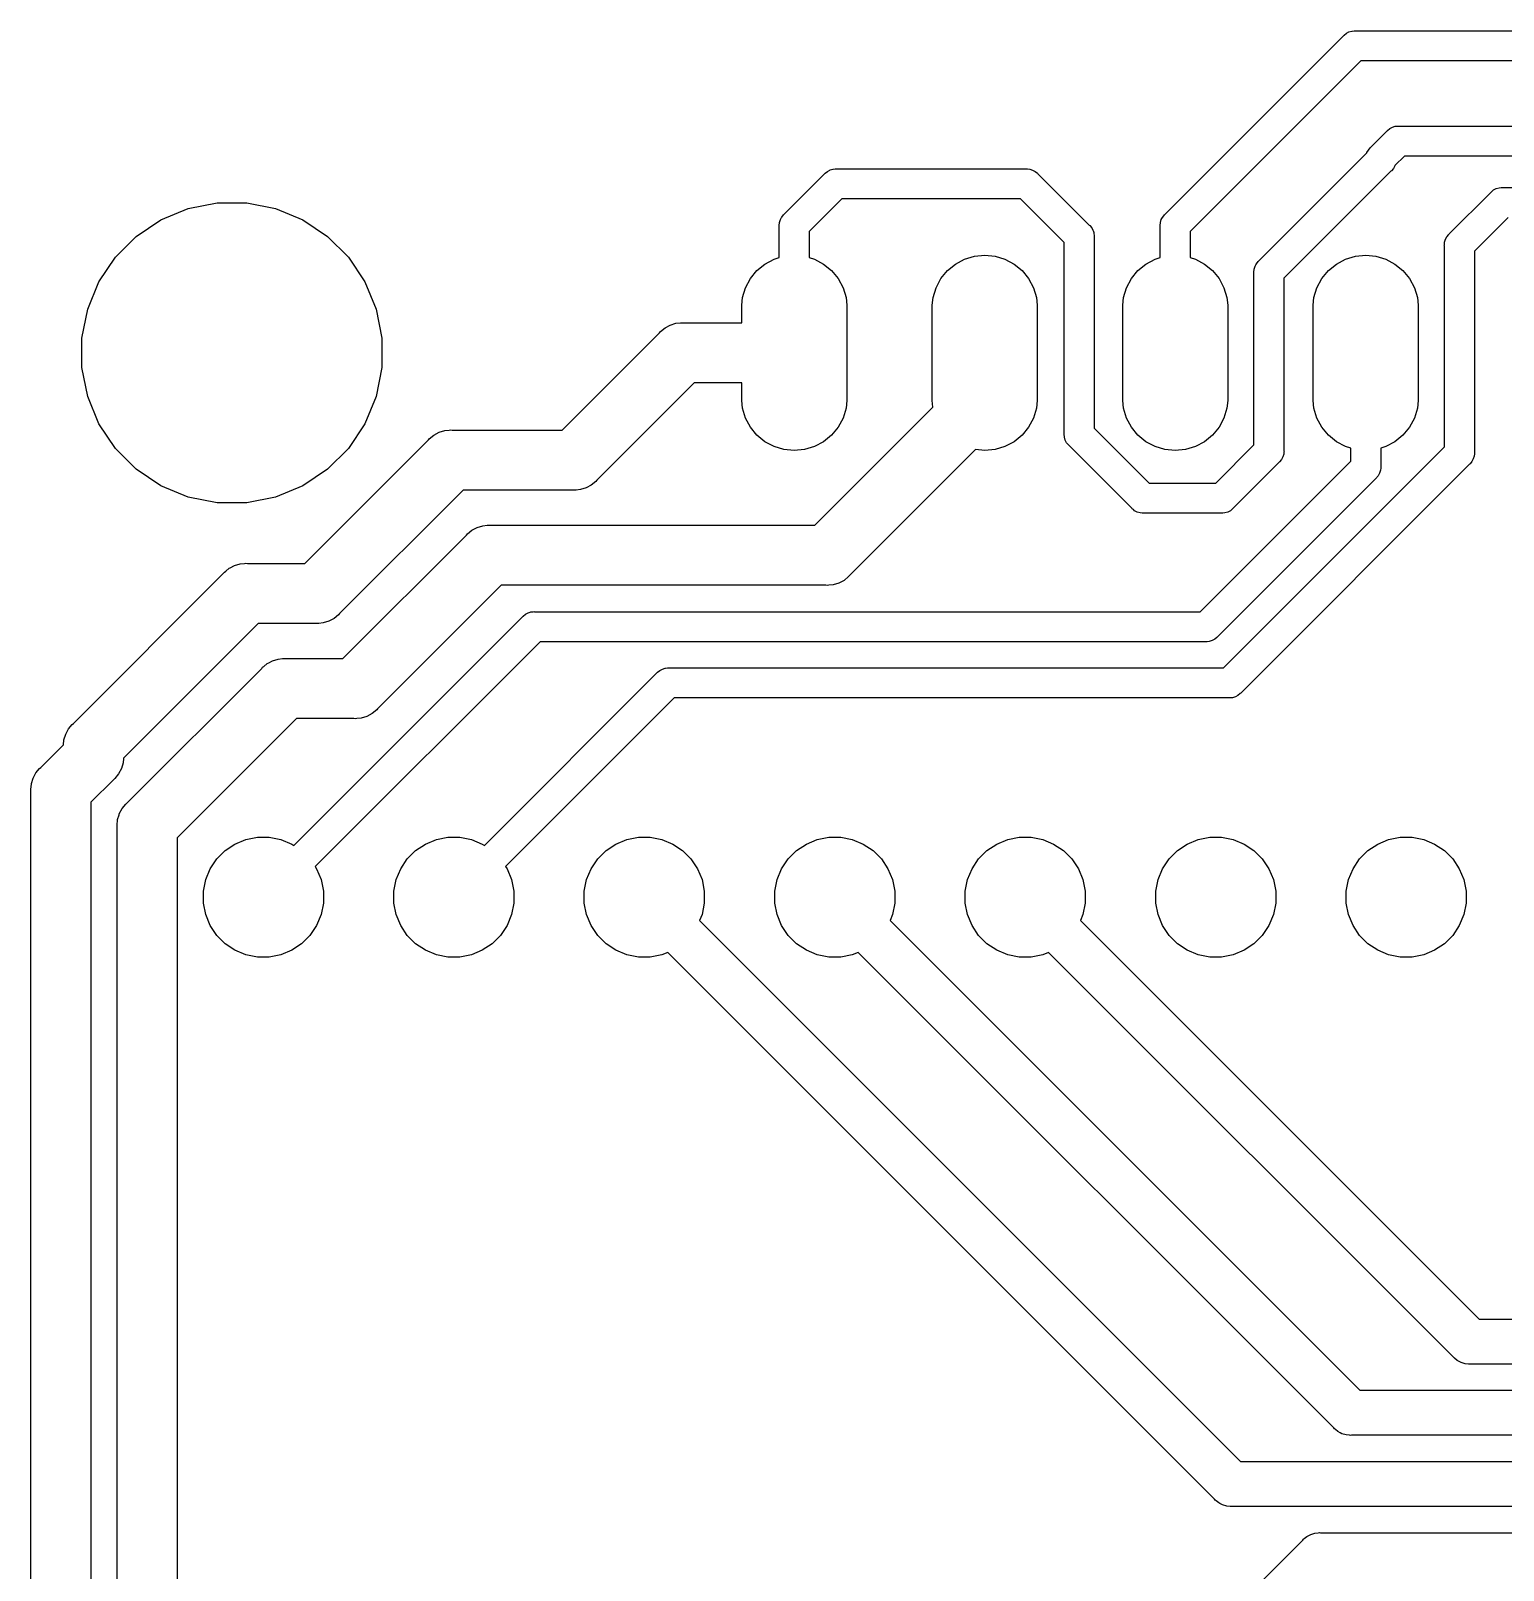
# Model space of a CAD drawing. Extents: x 29 to 167, y -139 to -69.
# Drawn here: x 28.82 to 48.45, y -89.74 to -69.2 of the extents above; entities that cross this region are included whole.
import ezdxf

# ---------------------------------------------------------------- set-up
doc = ezdxf.new("R2010")
doc.units = 0
doc.layers.add('BLACK', color=7, linetype='CONTINUOUS')

msp = doc.modelspace()

# ---------------------------------------------------------------- linework, layer by layer
at = {"layer": 'BLACK', "linetype": 'CONTINUOUS'}
for p, q in [((43.9455, -71.6516), (46.3261, -69.271)), ((46.3261, -69.271), (46.3324, -69.2634)), ((46.3324, -69.2634), (46.3628, -69.2384)), ((46.3628, -69.2384), (46.3976, -69.2198)), ((46.3976, -69.2198), (46.4353, -69.2084)), ((46.4353, -69.2084), (46.4391, -69.208)), ((46.4391, -69.208), (46.4647, -69.2055)), ((46.4647, -69.2055), (46.4745, -69.2045)), ((46.4647, -69.2055), (46.4647, -69.2055)), ((46.4745, -69.2045), (46.4843, -69.2055)), ((46.4843, -69.2055), (126.8, -69.2055)), ((46.5573, -69.6055), (44.28, -71.8828)), ((126.727, -69.6055), (46.5573, -69.6055)), ((46.6882, -70.7579), (46.9051, -70.541)), ((46.9051, -70.541), (46.9114, -70.5334)), ((46.9114, -70.5334), (46.9418, -70.5084)), ((46.9418, -70.5084), (46.9766, -70.4898)), ((46.9766, -70.4898), (47.0143, -70.4784)), ((47.0143, -70.4784), (47.0437, -70.4755)), ((47.0437, -70.4755), (47.0535, -70.4745)), ((47.0535, -70.4745), (47.0633, -70.4755)), ((47.0633, -70.4755), (53.1057, -70.4755)), ((45.1955, -72.2738), (46.6358, -70.8336)), ((46.6358, -70.8336), (46.637, -70.8294)), ((46.637, -70.8294), (46.6556, -70.7946)), ((46.6556, -70.7946), (46.6806, -70.7642)), ((46.6806, -70.7642), (46.6882, -70.7579)), ((46.9898, -71.0412), (46.9648, -71.0716)), ((47.0084, -71.0064), (46.9898, -71.0412)), ((47.0097, -71.0022), (47.0084, -71.0064)), ((47.1363, -70.8755), (47.0097, -71.0022)), ((53.0327, -70.8755), (47.1363, -70.8755)), ((38.8655, -71.6516), (39.4046, -71.1125)), ((39.4046, -71.1125), (39.4109, -71.1049)), ((39.4109, -71.1049), (39.4413, -71.0799)), ((39.4413, -71.0799), (39.4761, -71.0613)), ((39.4761, -71.0613), (39.4775, -71.0609)), ((39.4775, -71.0609), (39.5138, -71.0499)), ((39.5138, -71.0499), (39.5176, -71.0495)), ((39.5176, -71.0495), (39.5432, -71.047)), ((39.5432, -71.047), (39.553, -71.046)), ((39.5432, -71.047), (39.5432, -71.047)), ((39.553, -71.046), (39.5628, -71.047)), ((39.5628, -71.047), (42.0907, -71.047)), ((42.0907, -71.047), (42.1005, -71.046)), ((42.1005, -71.046), (42.1103, -71.047)), ((42.1103, -71.047), (42.1103, -71.047)), ((42.1103, -71.047), (42.1397, -71.0499)), ((42.1397, -71.0499), (42.1774, -71.0613)), ((42.1774, -71.0613), (42.2122, -71.0799)), ((42.2122, -71.0799), (42.2426, -71.1049)), ((42.2426, -71.1049), (42.2489, -71.1125)), ((42.2489, -71.1125), (42.9335, -71.7971)), ((46.9572, -71.0779), (45.53, -72.5051)), ((46.9648, -71.0716), (46.9572, -71.0779)), ((39.6358, -71.447), (39.2, -71.8828)), ((42.0177, -71.447), (39.6358, -71.447)), ((42.599, -72.0283), (42.0177, -71.447)), ((47.7355, -71.9143), (48.2901, -71.3597)), ((48.2901, -71.3597), (48.2964, -71.3521)), ((48.2964, -71.3521), (48.3269, -71.3271)), ((48.3269, -71.3271), (48.3616, -71.3085)), ((48.3616, -71.3085), (48.3993, -71.2971)), ((48.3993, -71.2971), (48.4287, -71.2942)), ((48.4287, -71.2942), (48.4385, -71.2932)), ((48.4287, -71.2942), (48.4287, -71.2942)), ((48.4385, -71.2932), (48.4483, -71.2942)), ((48.4483, -71.2942), (51.3844, -71.2942)), ((30.5526, -71.7276), (30.9166, -71.5769)), ((30.9166, -71.5769), (31.303, -71.5)), ((31.303, -71.5), (31.697, -71.5)), ((31.697, -71.5), (32.0834, -71.5769)), ((32.0834, -71.5769), (32.4474, -71.7276)), ((38.8329, -71.6883), (38.8579, -71.6579)), ((38.8579, -71.6579), (38.8655, -71.6516)), ((43.9129, -71.6883), (43.9379, -71.6579)), ((43.9379, -71.6579), (43.9455, -71.6516)), ((30.2251, -71.9465), (30.5526, -71.7276)), ((32.4474, -71.7276), (32.7749, -71.9465)), ((38.799, -71.8), (38.8029, -71.7608)), ((38.8, -71.8098), (38.799, -71.8)), ((38.8, -72.2292), (38.8, -71.8098)), ((38.8029, -71.7608), (38.8143, -71.7231)), ((38.8143, -71.7231), (38.8298, -71.6942)), ((38.8298, -71.6942), (38.8329, -71.6883)), ((42.9335, -71.7971), (42.9411, -71.8034)), ((42.9411, -71.8034), (42.9661, -71.8338)), ((42.9661, -71.8338), (42.983, -71.8656)), ((43.879, -71.8), (43.8829, -71.7608)), ((43.88, -71.8098), (43.879, -71.8)), ((43.88, -72.2292), (43.88, -71.8098)), ((43.8829, -71.7608), (43.8943, -71.7231)), ((43.8943, -71.7231), (43.9098, -71.6942)), ((43.9098, -71.6942), (43.9129, -71.6883)), ((48.5214, -71.6942), (48.07, -72.1455)), ((29.9465, -72.2251), (30.2251, -71.9465)), ((32.7749, -71.9465), (33.0535, -72.2251)), ((39.2, -71.8828), (39.2, -72.2292)), ((42.599, -74.577), (42.599, -72.0283)), ((42.983, -71.8656), (42.9847, -71.8686)), ((42.9847, -71.8686), (42.9929, -71.8956)), ((42.9929, -71.8956), (42.9961, -71.9063)), ((42.9961, -71.9063), (42.999, -71.9357)), ((42.999, -71.9357), (42.999, -71.9357)), ((42.999, -71.9357), (43, -71.9455)), ((43, -71.9455), (42.999, -71.9553)), ((42.999, -71.9553), (42.999, -74.5039)), ((44.28, -71.8828), (44.28, -72.2292)), ((47.669, -72.0627), (47.67, -72.0529)), ((47.67, -72.0725), (47.669, -72.0627)), ((47.67, -72.0528), (47.6729, -72.0235)), ((47.67, -72.0529), (47.67, -72.0528)), ((47.6729, -72.0235), (47.6843, -71.9858)), ((47.6843, -71.9858), (47.7029, -71.951)), ((47.7029, -71.951), (47.7279, -71.9206)), ((47.7279, -71.9206), (47.7355, -71.9143)), ((29.7276, -72.5526), (29.9465, -72.2251)), ((33.0535, -72.2251), (33.2724, -72.5526)), ((38.6092, -72.3152), (38.7308, -72.2502)), ((38.7308, -72.2502), (38.8, -72.2292)), ((39.2, -72.2292), (39.2692, -72.2502)), ((39.2692, -72.2502), (39.3908, -72.3152)), ((41.1492, -72.3152), (41.2708, -72.2502)), ((41.2708, -72.2502), (41.4028, -72.2101)), ((41.4028, -72.2101), (41.54, -72.1966)), ((41.54, -72.1966), (41.6772, -72.2101)), ((41.6772, -72.2101), (41.8092, -72.2502)), ((41.8092, -72.2502), (41.9308, -72.3152)), ((43.6892, -72.3152), (43.8108, -72.2502)), ((43.8108, -72.2502), (43.88, -72.2292)), ((44.28, -72.2292), (44.3492, -72.2502)), ((44.3492, -72.2502), (44.4708, -72.3152)), ((45.1879, -72.2801), (45.1955, -72.2738)), ((46.2292, -72.3152), (46.3508, -72.2502)), ((46.3508, -72.2502), (46.4828, -72.2101)), ((46.4828, -72.2101), (46.62, -72.1966)), ((46.62, -72.1966), (46.7572, -72.2101)), ((46.7572, -72.2101), (46.8892, -72.2502)), ((46.8892, -72.2502), (47.0108, -72.3152)), ((47.67, -74.755), (47.67, -72.0725)), ((48.07, -72.1455), (48.07, -74.828)), ((38.4152, -72.5092), (38.5026, -72.4026)), ((38.5026, -72.4026), (38.6092, -72.3152)), ((39.3908, -72.3152), (39.4974, -72.4026)), ((39.4974, -72.4026), (39.5848, -72.5092)), ((40.9552, -72.5092), (41.0426, -72.4026)), ((41.0426, -72.4026), (41.1492, -72.3152)), ((41.9308, -72.3152), (42.0374, -72.4026)), ((42.0374, -72.4026), (42.1248, -72.5092)), ((43.4952, -72.5092), (43.5826, -72.4026)), ((43.5826, -72.4026), (43.6892, -72.3152)), ((44.4708, -72.3152), (44.5774, -72.4026)), ((44.5774, -72.4026), (44.6648, -72.5092)), ((45.129, -72.4222), (45.1329, -72.383)), ((45.13, -72.432), (45.129, -72.4222)), ((45.13, -74.7291), (45.13, -72.432)), ((45.1329, -72.383), (45.1443, -72.3453)), ((45.1443, -72.3453), (45.155, -72.3254)), ((45.155, -72.3254), (45.1629, -72.3106)), ((45.1629, -72.3106), (45.1879, -72.2801)), ((46.0352, -72.5092), (46.1226, -72.4026)), ((46.1226, -72.4026), (46.2292, -72.3152)), ((47.0108, -72.3152), (47.1174, -72.4026)), ((47.1174, -72.4026), (47.2048, -72.5092)), ((29.5769, -72.9166), (29.7276, -72.5526)), ((33.2724, -72.5526), (33.4231, -72.9166)), ((38.3101, -72.7628), (38.3502, -72.6308)), ((38.3502, -72.6308), (38.4152, -72.5092)), ((39.5848, -72.5092), (39.6498, -72.6308)), ((39.6498, -72.6308), (39.6899, -72.7628)), ((40.8501, -72.7628), (40.8902, -72.6308)), ((40.8902, -72.6308), (40.9552, -72.5092)), ((42.1248, -72.5092), (42.1898, -72.6308)), ((42.1898, -72.6308), (42.2299, -72.7628)), ((43.3901, -72.7628), (43.4302, -72.6308)), ((43.4302, -72.6308), (43.4952, -72.5092)), ((44.6648, -72.5092), (44.7298, -72.6308)), ((44.7298, -72.6308), (44.7699, -72.7628)), ((45.53, -72.5051), (45.53, -74.8022)), ((45.9301, -72.7628), (45.9702, -72.6308)), ((45.9702, -72.6308), (46.0352, -72.5092)), ((47.2048, -72.5092), (47.2698, -72.6308)), ((47.2698, -72.6308), (47.3099, -72.7628)), ((38.3, -72.8656), (38.3101, -72.7628)), ((38.3, -73.1), (38.3, -72.8656)), ((39.6899, -72.7628), (39.7, -72.8656)), ((39.7, -72.8656), (39.7, -74.1344)), ((40.84, -72.8656), (40.8501, -72.7628)), ((40.84, -74.1344), (40.84, -72.8656)), ((42.2299, -72.7628), (42.24, -72.8656)), ((42.24, -72.8656), (42.24, -74.1344)), ((43.38, -72.8656), (43.3901, -72.7628)), ((43.38, -74.1344), (43.38, -72.8656)), ((44.7699, -72.7628), (44.78, -72.8656)), ((44.78, -72.8656), (44.78, -74.1344)), ((45.92, -72.8656), (45.9301, -72.7628)), ((45.92, -74.1344), (45.92, -72.8656)), ((47.3099, -72.7628), (47.32, -72.8656)), ((47.32, -72.8656), (47.32, -74.1344)), ((29.5, -73.303), (29.5769, -72.9166)), ((33.4231, -72.9166), (33.5, -73.303)), ((35.9043, -74.53), (37.2033, -73.2311)), ((37.2033, -73.2311), (37.2158, -73.2158)), ((37.2158, -73.2158), (37.2767, -73.1658)), ((37.2767, -73.1658), (37.3462, -73.1287)), ((37.3462, -73.1287), (37.4216, -73.1058)), ((37.4216, -73.1058), (37.4804, -73.1)), ((37.4804, -73.1), (37.5, -73.0981)), ((37.4804, -73.1), (37.4804, -73.1)), ((37.5, -73.0981), (37.5196, -73.1)), ((37.5196, -73.1), (38.3, -73.1)), ((29.5, -73.697), (29.5, -73.303)), ((33.5, -73.303), (33.5, -73.697)), ((29.5769, -74.0834), (29.5, -73.697)), ((33.5, -73.697), (33.4231, -74.0834)), ((37.6657, -73.9), (36.3667, -75.1989)), ((38.3, -73.9), (37.6657, -73.9)), ((38.3, -74.1344), (38.3, -73.9)), ((29.7276, -74.4474), (29.5769, -74.0834)), ((33.4231, -74.0834), (33.2724, -74.4474)), ((38.3101, -74.2372), (38.3, -74.1344)), ((38.3502, -74.3692), (38.3101, -74.2372)), ((39.2743, -75.8), (40.849, -74.2254)), ((39.6899, -74.2372), (39.6498, -74.3692)), ((39.7, -74.1344), (39.6899, -74.2372)), ((40.849, -74.2254), (40.84, -74.1344)), ((42.2299, -74.2372), (42.1898, -74.3692)), ((42.24, -74.1344), (42.2299, -74.2372)), ((43.3901, -74.2372), (43.38, -74.1344)), ((43.4302, -74.3692), (43.3901, -74.2372)), ((44.7699, -74.2372), (44.7298, -74.3692)), ((44.78, -74.1344), (44.7699, -74.2372)), ((45.9301, -74.2372), (45.92, -74.1344)), ((45.9702, -74.3692), (45.9301, -74.2372)), ((47.3099, -74.2372), (47.2698, -74.3692)), ((47.32, -74.1344), (47.3099, -74.2372)), ((29.9465, -74.7749), (29.7276, -74.4474)), ((33.2724, -74.4474), (33.0535, -74.7749)), ((34.3386, -74.5358), (34.3974, -74.53)), ((34.3974, -74.53), (34.417, -74.5281)), ((34.417, -74.5281), (34.4366, -74.53)), ((34.4366, -74.53), (35.9043, -74.53)), ((38.4152, -74.4908), (38.3502, -74.3692)), ((38.5026, -74.5974), (38.4152, -74.4908)), ((39.5848, -74.4908), (39.4974, -74.5974)), ((39.6498, -74.3692), (39.5848, -74.4908)), ((42.1248, -74.4908), (42.0374, -74.5974)), ((42.1898, -74.3692), (42.1248, -74.4908)), ((42.999, -74.5039), (43.7331, -75.238)), ((43.4952, -74.4908), (43.4302, -74.3692)), ((43.5826, -74.5974), (43.4952, -74.4908)), ((44.6648, -74.4908), (44.5774, -74.5974)), ((44.7298, -74.3692), (44.6648, -74.4908)), ((46.0352, -74.4908), (45.9702, -74.3692)), ((46.1226, -74.5974), (46.0352, -74.4908)), ((47.2048, -74.4908), (47.1174, -74.5974)), ((47.2698, -74.3692), (47.2048, -74.4908)), ((32.4733, -76.308), (34.1203, -74.6611)), ((34.1203, -74.6611), (34.1328, -74.6458)), ((34.1328, -74.6458), (34.1937, -74.5958)), ((34.1937, -74.5958), (34.2632, -74.5587)), ((34.2632, -74.5587), (34.3386, -74.5358)), ((38.6092, -74.6848), (38.5026, -74.5974)), ((38.7308, -74.7498), (38.6092, -74.6848)), ((39.3908, -74.6848), (39.2692, -74.7498)), ((39.4974, -74.5974), (39.3908, -74.6848)), ((41.9308, -74.6848), (41.8092, -74.7498)), ((42.0374, -74.5974), (41.9308, -74.6848)), ((42.598, -74.5868), (42.599, -74.577)), ((42.6019, -74.626), (42.598, -74.5868)), ((42.6133, -74.6637), (42.6019, -74.626)), ((42.6319, -74.6984), (42.6133, -74.6637)), ((42.6133, -74.6637), (42.6133, -74.6637)), ((42.6569, -74.7289), (42.6319, -74.6984)), ((42.6645, -74.7351), (42.6569, -74.7289)), ((43.5019, -75.5725), (42.6645, -74.7351)), ((43.6892, -74.6848), (43.5826, -74.5974)), ((43.8108, -74.7498), (43.6892, -74.6848)), ((44.4708, -74.6848), (44.3492, -74.7498)), ((44.5774, -74.5974), (44.4708, -74.6848)), ((44.6212, -75.238), (45.13, -74.7291)), ((46.2292, -74.6848), (46.1226, -74.5974)), ((46.3508, -74.7498), (46.2292, -74.6848)), ((47.0108, -74.6848), (46.8892, -74.7498)), ((47.1174, -74.5974), (47.0108, -74.6848)), ((30.2251, -75.0535), (29.9465, -74.7749)), ((33.0535, -74.7749), (32.7749, -75.0535)), ((38.8628, -74.7899), (38.7308, -74.7498)), ((39, -74.8034), (38.8628, -74.7899)), ((39.1372, -74.7899), (39, -74.8034)), ((39.2692, -74.7498), (39.1372, -74.7899)), ((41.4146, -74.791), (39.7367, -76.4689)), ((41.54, -74.8034), (41.4146, -74.791)), ((41.6772, -74.7899), (41.54, -74.8034)), ((41.8092, -74.7498), (41.6772, -74.7899)), ((43.9428, -74.7899), (43.8108, -74.7498)), ((44.08, -74.8034), (43.9428, -74.7899)), ((44.2172, -74.7899), (44.08, -74.8034)), ((44.3492, -74.7498), (44.2172, -74.7899)), ((44.7225, -77.7025), (47.67, -74.755)), ((45.4971, -74.9236), (45.4721, -74.9541)), ((45.5157, -74.8889), (45.4971, -74.9236)), ((45.5271, -74.8512), (45.5157, -74.8889)), ((45.53, -74.8218), (45.5271, -74.8512)), ((45.53, -74.8022), (45.531, -74.812)), ((45.531, -74.812), (45.53, -74.8218)), ((45.53, -74.8218), (45.53, -74.8218)), ((46.42, -74.7708), (46.3508, -74.7498)), ((46.42, -74.9443), (46.42, -74.7708)), ((46.8892, -74.7498), (46.82, -74.7708)), ((46.82, -74.7708), (46.82, -75.0174)), ((48.0557, -74.9147), (48.0371, -74.9495)), ((48.0671, -74.877), (48.0557, -74.9147)), ((48.07, -74.8477), (48.0671, -74.877)), ((48.07, -74.828), (48.071, -74.8378)), ((48.071, -74.8378), (48.07, -74.8477)), ((30.5526, -75.2724), (30.2251, -75.0535)), ((32.7749, -75.0535), (32.4474, -75.2724)), ((44.4118, -76.9525), (46.42, -74.9443)), ((45.4645, -74.9603), (44.8524, -75.5725)), ((48.0045, -74.9862), (44.9537, -78.037)), ((45.4721, -74.9541), (45.4645, -74.9603)), ((46.7871, -75.1388), (46.7752, -75.1533)), ((46.8057, -75.1041), (46.7871, -75.1388)), ((46.8171, -75.0664), (46.8057, -75.1041)), ((46.82, -75.037), (46.8171, -75.0664)), ((46.82, -75.0174), (46.821, -75.0272)), ((46.821, -75.0272), (46.82, -75.037)), ((46.82, -75.037), (46.82, -75.037)), ((48.0121, -74.9799), (48.0045, -74.9862)), ((48.0371, -74.9495), (48.0121, -74.9799)), ((30.9166, -75.4231), (30.5526, -75.2724)), ((32.4474, -75.2724), (32.0834, -75.4231)), ((34.5827, -75.33), (32.9357, -76.9769)), ((36.0504, -75.33), (34.5827, -75.33)), ((36.07, -75.3319), (36.0504, -75.33)), ((36.0896, -75.33), (36.07, -75.3319)), ((36.1484, -75.3242), (36.0896, -75.33)), ((36.0896, -75.33), (36.0896, -75.33)), ((36.2238, -75.3013), (36.1484, -75.3242)), ((36.2933, -75.2642), (36.2238, -75.3013)), ((36.3542, -75.2142), (36.2933, -75.2642)), ((36.3667, -75.1989), (36.3542, -75.2142)), ((43.7331, -75.238), (44.6212, -75.238)), ((46.7545, -75.1755), (44.643, -77.287)), ((46.7621, -75.1693), (46.7545, -75.1755)), ((46.7691, -75.1608), (46.7621, -75.1693)), ((46.7752, -75.1533), (46.7691, -75.1608)), ((31.303, -75.5), (30.9166, -75.4231)), ((31.697, -75.5), (31.303, -75.5)), ((32.0834, -75.4231), (31.697, -75.5)), ((43.5081, -75.5801), (43.5019, -75.5725)), ((43.5157, -75.5864), (43.5081, -75.5801)), ((43.522, -75.5915), (43.5157, -75.5864)), ((43.5157, -75.5864), (43.5157, -75.5864)), ((43.5386, -75.6051), (43.522, -75.5915)), ((43.5733, -75.6237), (43.5386, -75.6051)), ((43.611, -75.6351), (43.5733, -75.6237)), ((43.6404, -75.638), (43.611, -75.6351)), ((43.6502, -75.639), (43.6404, -75.638)), ((43.6404, -75.638), (43.6404, -75.638)), ((43.66, -75.638), (43.6502, -75.639)), ((44.6942, -75.638), (43.66, -75.638)), ((44.704, -75.639), (44.6942, -75.638)), ((44.7138, -75.638), (44.704, -75.639)), ((44.7432, -75.6351), (44.7138, -75.638)), ((44.7138, -75.638), (44.7138, -75.638)), ((44.7809, -75.6237), (44.7432, -75.6351)), ((44.8157, -75.6051), (44.7809, -75.6237)), ((44.8461, -75.5801), (44.8157, -75.6051)), ((44.8524, -75.5725), (44.8461, -75.5801)), ((32.9813, -77.578), (34.6283, -75.931)), ((34.6283, -75.931), (34.6408, -75.9158)), ((34.6408, -75.9158), (34.7017, -75.8658)), ((34.7017, -75.8658), (34.7712, -75.8287)), ((34.7712, -75.8287), (34.8466, -75.8058)), ((34.8466, -75.8058), (34.9054, -75.8)), ((34.9054, -75.8), (34.925, -75.7981)), ((34.925, -75.7981), (34.9446, -75.8)), ((34.9446, -75.8), (39.2743, -75.8)), ((31.4175, -76.4113), (31.4632, -76.3738)), ((31.4632, -76.3738), (31.4774, -76.3662)), ((31.4774, -76.3662), (31.5327, -76.3367)), ((31.5327, -76.3367), (31.6081, -76.3138)), ((31.6081, -76.3138), (31.6669, -76.308)), ((31.6669, -76.308), (31.6865, -76.3061)), ((31.6865, -76.3061), (31.7061, -76.308)), ((31.7061, -76.308), (32.4733, -76.308)), ((29.3856, -78.4433), (31.3898, -76.439)), ((31.3898, -76.439), (31.4023, -76.4238)), ((31.4023, -76.4238), (31.4175, -76.4113)), ((31.4175, -76.4113), (31.4175, -76.4113)), ((39.5938, -76.5713), (39.5184, -76.5942)), ((39.6633, -76.5342), (39.5938, -76.5713)), ((39.7242, -76.4842), (39.6633, -76.5342)), ((39.7367, -76.4689), (39.7242, -76.4842)), ((35.0907, -76.6), (33.4437, -78.2469)), ((39.4204, -76.6), (35.0907, -76.6)), ((39.44, -76.6019), (39.4204, -76.6)), ((39.4596, -76.6), (39.44, -76.6019)), ((39.5184, -76.5942), (39.4596, -76.6)), ((39.4596, -76.6), (39.4596, -76.6)), ((32.9232, -76.9922), (32.8623, -77.0422)), ((32.9357, -76.9769), (32.9232, -76.9922)), ((35.3854, -77.0104), (35.4158, -76.9854)), ((35.4158, -76.9854), (35.4506, -76.9668)), ((35.4506, -76.9668), (35.4795, -76.9581)), ((35.4795, -76.9581), (35.4883, -76.9554)), ((35.4883, -76.9554), (35.4921, -76.955)), ((35.4921, -76.955), (35.5177, -76.9525)), ((35.5177, -76.9525), (35.5275, -76.9515)), ((35.5177, -76.9525), (35.5177, -76.9525)), ((35.5275, -76.9515), (35.5373, -76.9525)), ((35.5373, -76.9525), (44.4118, -76.9525)), ((31.8522, -77.108), (30.0551, -78.9051)), ((32.6194, -77.108), (31.8522, -77.108)), ((32.3272, -80.0699), (35.3791, -77.018)), ((32.639, -77.1099), (32.6194, -77.108)), ((32.6586, -77.108), (32.639, -77.1099)), ((32.7174, -77.1022), (32.6586, -77.108)), ((32.6586, -77.108), (32.6586, -77.108)), ((32.7928, -77.0793), (32.7174, -77.1022)), ((32.8623, -77.0422), (32.7928, -77.0793)), ((35.3791, -77.018), (35.3854, -77.0104)), ((35.6103, -77.3525), (32.6101, -80.3528)), ((44.4849, -77.3525), (35.6103, -77.3525)), ((44.4947, -77.3535), (44.4849, -77.3525)), ((44.5045, -77.3525), (44.4947, -77.3535)), ((44.5339, -77.3496), (44.5045, -77.3525)), ((44.5045, -77.3525), (44.5045, -77.3525)), ((44.5716, -77.3382), (44.5339, -77.3496)), ((44.6063, -77.3196), (44.5716, -77.3382)), ((44.6368, -77.2946), (44.6063, -77.3196)), ((44.643, -77.287), (44.6368, -77.2946)), ((31.9923, -77.6325), (32.0407, -77.6067)), ((32.0407, -77.6067), (32.1161, -77.5838)), ((32.1161, -77.5838), (32.1749, -77.578)), ((32.1749, -77.578), (32.1945, -77.5761)), ((32.1749, -77.578), (32.1749, -77.578)), ((32.1945, -77.5761), (32.2141, -77.578)), ((32.2141, -77.578), (32.9813, -77.578)), ((30.1011, -79.5058), (31.8978, -77.709)), ((31.8978, -77.709), (31.9103, -77.6938)), ((31.9103, -77.6938), (31.9255, -77.6813)), ((31.9255, -77.6813), (31.9712, -77.6438)), ((31.9255, -77.6813), (31.9255, -77.6813)), ((31.9712, -77.6438), (31.9923, -77.6325)), ((34.8672, -80.0699), (37.1691, -77.768)), ((37.1691, -77.768), (37.1754, -77.7604)), ((37.1754, -77.7604), (37.2058, -77.7354)), ((37.2058, -77.7354), (37.2406, -77.7168)), ((37.2406, -77.7168), (37.2783, -77.7054)), ((37.2783, -77.7054), (37.2821, -77.705)), ((37.2821, -77.705), (37.3077, -77.7025)), ((37.3077, -77.7025), (37.3175, -77.7015)), ((37.3077, -77.7025), (37.3077, -77.7025)), ((37.3175, -77.7015), (37.3273, -77.7025)), ((37.3273, -77.7025), (44.7225, -77.7025)), ((37.4003, -78.1025), (35.1501, -80.3528)), ((44.7955, -78.1025), (37.4003, -78.1025)), ((44.8053, -78.1035), (44.7955, -78.1025)), ((44.8151, -78.1025), (44.8053, -78.1035)), ((44.8152, -78.1025), (44.8151, -78.1025)), ((44.8445, -78.0996), (44.8152, -78.1025)), ((44.8822, -78.0882), (44.8445, -78.0996)), ((44.917, -78.0696), (44.8822, -78.0882)), ((44.9474, -78.0446), (44.917, -78.0696)), ((44.9537, -78.037), (44.9474, -78.0446)), ((32.3602, -78.378), (30.77, -79.9682)), ((33.1274, -78.378), (32.3602, -78.378)), ((33.147, -78.3799), (33.1274, -78.378)), ((33.1666, -78.378), (33.147, -78.3799)), ((33.2254, -78.3722), (33.1666, -78.378)), ((33.1666, -78.378), (33.1666, -78.378)), ((33.3008, -78.3493), (33.2254, -78.3722)), ((33.3703, -78.3122), (33.3008, -78.3493)), ((33.4312, -78.2622), (33.3703, -78.3122)), ((33.4437, -78.2469), (33.4312, -78.2622)), ((29.2603, -78.6616), (29.2832, -78.5862)), ((29.2832, -78.5862), (29.3203, -78.5167)), ((29.3203, -78.5167), (29.3703, -78.4558)), ((29.3703, -78.4558), (29.3856, -78.4433)), ((28.951, -79.0294), (29.2539, -78.7266)), ((29.2539, -78.7266), (29.2603, -78.6616)), ((29.2603, -78.6616), (29.2603, -78.6616)), ((28.8858, -79.1028), (28.9358, -79.0419)), ((28.9358, -79.0419), (28.951, -79.0294)), ((30.0258, -79.0455), (29.9887, -79.1149)), ((30.0487, -78.9701), (30.0258, -79.0455)), ((30.0545, -78.9113), (30.0487, -78.9701)), ((30.0551, -78.9051), (30.0545, -78.9113)), ((30.0545, -78.9113), (30.0545, -78.9113)), ((28.8181, -79.3262), (28.8258, -79.2477)), ((28.8258, -79.2477), (28.8272, -79.2432)), ((28.8272, -79.2432), (28.8486, -79.1723)), ((28.8486, -79.1723), (28.8858, -79.1028)), ((29.9234, -79.1884), (29.62, -79.4918)), ((29.9387, -79.1759), (29.9234, -79.1884)), ((29.9887, -79.1149), (29.9387, -79.1759)), ((28.82, -79.3458), (28.8181, -79.3262)), ((28.82, -104.95), (28.82, -79.3458)), ((29.62, -79.4918), (29.62, -104.804)), ((29.9758, -79.7241), (29.9951, -79.6603)), ((29.9951, -79.6603), (29.9987, -79.6487)), ((29.9987, -79.6487), (30.0358, -79.5792)), ((30.0358, -79.5792), (30.0858, -79.5183)), ((30.0858, -79.5183), (30.1011, -79.5058)), ((29.9681, -79.8025), (29.9758, -79.7241)), ((29.97, -79.8221), (29.9681, -79.8025)), ((29.97, -103.947), (29.97, -79.8221)), ((30.77, -79.9682), (30.77, -103.801)), ((31.41, -80.1386), (31.5411, -80.051)), ((31.5411, -80.051), (31.6866, -79.9907)), ((31.6866, -79.9907), (31.8412, -79.96)), ((31.8412, -79.96), (31.9988, -79.96)), ((31.9988, -79.96), (32.1534, -79.9907)), ((32.1534, -79.9907), (32.2989, -80.051)), ((32.2989, -80.051), (32.3272, -80.0699)), ((33.95, -80.1386), (34.0811, -80.051)), ((34.0811, -80.051), (34.2266, -79.9907)), ((34.2266, -79.9907), (34.3812, -79.96)), ((34.3812, -79.96), (34.5388, -79.96)), ((34.5388, -79.96), (34.6934, -79.9907)), ((34.6934, -79.9907), (34.8389, -80.051)), ((34.8389, -80.051), (34.8672, -80.0699)), ((36.49, -80.1386), (36.6211, -80.051)), ((36.6211, -80.051), (36.7666, -79.9907)), ((36.7666, -79.9907), (36.9212, -79.96)), ((36.9212, -79.96), (37.0788, -79.96)), ((37.0788, -79.96), (37.2334, -79.9907)), ((37.2334, -79.9907), (37.3789, -80.051)), ((37.3789, -80.051), (37.51, -80.1386)), ((39.03, -80.1386), (39.1611, -80.051)), ((39.1611, -80.051), (39.3066, -79.9907)), ((39.3066, -79.9907), (39.4612, -79.96)), ((39.4612, -79.96), (39.6188, -79.96)), ((39.6188, -79.96), (39.7734, -79.9907)), ((39.7734, -79.9907), (39.9189, -80.051)), ((39.9189, -80.051), (40.05, -80.1386)), ((41.57, -80.1386), (41.7011, -80.051)), ((41.7011, -80.051), (41.8466, -79.9907)), ((41.8466, -79.9907), (42.0012, -79.96)), ((42.0012, -79.96), (42.1588, -79.96)), ((42.1588, -79.96), (42.3134, -79.9907)), ((42.3134, -79.9907), (42.4589, -80.051)), ((42.4589, -80.051), (42.59, -80.1386)), ((44.11, -80.1386), (44.2411, -80.051)), ((44.2411, -80.051), (44.3866, -79.9907)), ((44.3866, -79.9907), (44.5412, -79.96)), ((44.5412, -79.96), (44.6988, -79.96)), ((44.6988, -79.96), (44.8534, -79.9907)), ((44.8534, -79.9907), (44.9989, -80.051)), ((44.9989, -80.051), (45.13, -80.1386)), ((46.65, -80.1386), (46.7811, -80.051)), ((46.7811, -80.051), (46.9266, -79.9907)), ((46.9266, -79.9907), (47.0812, -79.96)), ((47.0812, -79.96), (47.2388, -79.96)), ((47.2388, -79.96), (47.3934, -79.9907)), ((47.3934, -79.9907), (47.5389, -80.051)), ((47.5389, -80.051), (47.67, -80.1386)), ((31.211, -80.3811), (31.2986, -80.25)), ((31.2986, -80.25), (31.41, -80.1386)), ((33.751, -80.3811), (33.8386, -80.25)), ((33.8386, -80.25), (33.95, -80.1386)), ((36.291, -80.3811), (36.3786, -80.25)), ((36.3786, -80.25), (36.49, -80.1386)), ((37.51, -80.1386), (37.6214, -80.25)), ((37.6214, -80.25), (37.709, -80.3811)), ((38.831, -80.3811), (38.9186, -80.25)), ((38.9186, -80.25), (39.03, -80.1386)), ((40.05, -80.1386), (40.1614, -80.25)), ((40.1614, -80.25), (40.249, -80.3811)), ((41.371, -80.3811), (41.4586, -80.25)), ((41.4586, -80.25), (41.57, -80.1386)), ((42.59, -80.1386), (42.7014, -80.25)), ((42.7014, -80.25), (42.789, -80.3811)), ((43.911, -80.3811), (43.9986, -80.25)), ((43.9986, -80.25), (44.11, -80.1386)), ((45.13, -80.1386), (45.2414, -80.25)), ((45.2414, -80.25), (45.329, -80.3811)), ((46.451, -80.3811), (46.5386, -80.25)), ((46.5386, -80.25), (46.65, -80.1386)), ((47.67, -80.1386), (47.7814, -80.25)), ((47.7814, -80.25), (47.869, -80.3811)), ((31.1507, -80.5266), (31.211, -80.3811)), ((32.6101, -80.3528), (32.629, -80.3811)), ((32.629, -80.3811), (32.6893, -80.5266)), ((33.6907, -80.5266), (33.751, -80.3811)), ((35.1501, -80.3528), (35.169, -80.3811)), ((35.169, -80.3811), (35.2293, -80.5266)), ((36.2307, -80.5266), (36.291, -80.3811)), ((37.709, -80.3811), (37.7693, -80.5266)), ((38.7707, -80.5266), (38.831, -80.3811)), ((40.249, -80.3811), (40.3093, -80.5266)), ((41.3107, -80.5266), (41.371, -80.3811)), ((42.789, -80.3811), (42.8493, -80.5266)), ((43.8507, -80.5266), (43.911, -80.3811)), ((45.329, -80.3811), (45.3893, -80.5266)), ((46.3907, -80.5266), (46.451, -80.3811)), ((47.869, -80.3811), (47.9293, -80.5266)), ((31.12, -80.6812), (31.1507, -80.5266)), ((31.12, -80.8388), (31.12, -80.6812)), ((32.6893, -80.5266), (32.72, -80.6812)), ((32.72, -80.6812), (32.72, -80.8388)), ((33.66, -80.6812), (33.6907, -80.5266)), ((33.66, -80.8388), (33.66, -80.6812)), ((35.2293, -80.5266), (35.26, -80.6812)), ((35.26, -80.6812), (35.26, -80.8388)), ((36.2, -80.6812), (36.2307, -80.5266)), ((36.2, -80.8388), (36.2, -80.6812)), ((37.7693, -80.5266), (37.8, -80.6812)), ((37.8, -80.6812), (37.8, -80.8388)), ((38.74, -80.6812), (38.7707, -80.5266)), ((38.74, -80.8388), (38.74, -80.6812)), ((40.3093, -80.5266), (40.34, -80.6812)), ((40.34, -80.6812), (40.34, -80.8388)), ((41.28, -80.6812), (41.3107, -80.5266)), ((41.28, -80.8388), (41.28, -80.6812)), ((42.8493, -80.5266), (42.88, -80.6812)), ((42.88, -80.6812), (42.88, -80.8388)), ((43.82, -80.6812), (43.8507, -80.5266)), ((43.82, -80.8388), (43.82, -80.6812)), ((45.3893, -80.5266), (45.42, -80.6812)), ((45.42, -80.6812), (45.42, -80.8388)), ((46.36, -80.6812), (46.3907, -80.5266)), ((46.36, -80.8388), (46.36, -80.6812)), ((47.9293, -80.5266), (47.96, -80.6812)), ((47.96, -80.6812), (47.96, -80.8388)), ((31.1507, -80.9934), (31.12, -80.8388)), ((32.72, -80.8388), (32.6893, -80.9934)), ((33.6907, -80.9934), (33.66, -80.8388)), ((35.26, -80.8388), (35.2293, -80.9934)), ((36.2307, -80.9934), (36.2, -80.8388)), ((37.8, -80.8388), (37.7693, -80.9934)), ((38.7707, -80.9934), (38.74, -80.8388)), ((40.34, -80.8388), (40.3093, -80.9934)), ((41.3107, -80.9934), (41.28, -80.8388)), ((42.88, -80.8388), (42.8493, -80.9934)), ((43.8507, -80.9934), (43.82, -80.8388)), ((45.42, -80.8388), (45.3893, -80.9934)), ((46.3907, -80.9934), (46.36, -80.8388)), ((47.96, -80.8388), (47.9293, -80.9934)), ((31.211, -81.1389), (31.1507, -80.9934)), ((32.6893, -80.9934), (32.629, -81.1389)), ((33.751, -81.1389), (33.6907, -80.9934)), ((35.2293, -80.9934), (35.169, -81.1389)), ((36.291, -81.1389), (36.2307, -80.9934)), ((37.7693, -80.9934), (37.7366, -81.0723)), ((37.7366, -81.0723), (44.9517, -88.2875)), ((38.831, -81.1389), (38.7707, -80.9934)), ((40.3093, -80.9934), (40.2766, -81.0723)), ((40.2766, -81.0723), (46.5417, -87.3375)), ((41.371, -81.1389), (41.3107, -80.9934)), ((42.8493, -80.9934), (42.8166, -81.0723)), ((42.8166, -81.0723), (48.1317, -86.3875)), ((43.911, -81.1389), (43.8507, -80.9934)), ((45.3893, -80.9934), (45.329, -81.1389)), ((46.451, -81.1389), (46.3907, -80.9934)), ((47.9293, -80.9934), (47.869, -81.1389)), ((31.2986, -81.27), (31.211, -81.1389)), ((31.41, -81.3814), (31.2986, -81.27)), ((32.5414, -81.27), (32.43, -81.3814)), ((32.629, -81.1389), (32.5414, -81.27)), ((33.8386, -81.27), (33.751, -81.1389)), ((33.95, -81.3814), (33.8386, -81.27)), ((35.0814, -81.27), (34.97, -81.3814)), ((35.169, -81.1389), (35.0814, -81.27)), ((36.3786, -81.27), (36.291, -81.1389)), ((36.49, -81.3814), (36.3786, -81.27)), ((38.9186, -81.27), (38.831, -81.1389)), ((39.03, -81.3814), (38.9186, -81.27)), ((41.4586, -81.27), (41.371, -81.1389)), ((41.57, -81.3814), (41.4586, -81.27)), ((43.9986, -81.27), (43.911, -81.1389)), ((44.11, -81.3814), (43.9986, -81.27)), ((45.2414, -81.27), (45.13, -81.3814)), ((45.329, -81.1389), (45.2414, -81.27)), ((46.5386, -81.27), (46.451, -81.1389)), ((46.65, -81.3814), (46.5386, -81.27)), ((47.7814, -81.27), (47.67, -81.3814)), ((47.869, -81.1389), (47.7814, -81.27)), ((31.5411, -81.469), (31.41, -81.3814)), ((31.6866, -81.5293), (31.5411, -81.469)), ((32.2989, -81.469), (32.1534, -81.5293)), ((32.43, -81.3814), (32.2989, -81.469)), ((34.0811, -81.469), (33.95, -81.3814)), ((34.2266, -81.5293), (34.0811, -81.469)), ((34.8389, -81.469), (34.6934, -81.5293)), ((34.97, -81.3814), (34.8389, -81.469)), ((36.6211, -81.469), (36.49, -81.3814)), ((36.7666, -81.5293), (36.6211, -81.469)), ((37.3123, -81.4966), (37.2334, -81.5293)), ((44.6049, -88.7892), (37.3123, -81.4966)), ((39.1611, -81.469), (39.03, -81.3814)), ((39.3066, -81.5293), (39.1611, -81.469)), ((39.8523, -81.4966), (39.7734, -81.5293)), ((46.1949, -87.8392), (39.8523, -81.4966)), ((41.7011, -81.469), (41.57, -81.3814)), ((41.8466, -81.5293), (41.7011, -81.469)), ((42.3923, -81.4966), (42.3134, -81.5293)), ((47.7849, -86.8892), (42.3923, -81.4966)), ((44.2411, -81.469), (44.11, -81.3814)), ((44.3866, -81.5293), (44.2411, -81.469)), ((44.9989, -81.469), (44.8534, -81.5293)), ((45.13, -81.3814), (44.9989, -81.469)), ((46.7811, -81.469), (46.65, -81.3814)), ((46.9266, -81.5293), (46.7811, -81.469)), ((47.5389, -81.469), (47.3934, -81.5293)), ((47.67, -81.3814), (47.5389, -81.469)), ((31.8412, -81.56), (31.6866, -81.5293)), ((31.9988, -81.56), (31.8412, -81.56)), ((32.1534, -81.5293), (31.9988, -81.56)), ((34.3812, -81.56), (34.2266, -81.5293)), ((34.5388, -81.56), (34.3812, -81.56)), ((34.6934, -81.5293), (34.5388, -81.56)), ((36.9212, -81.56), (36.7666, -81.5293)), ((37.0788, -81.56), (36.9212, -81.56)), ((37.2334, -81.5293), (37.0788, -81.56)), ((39.4612, -81.56), (39.3066, -81.5293)), ((39.6188, -81.56), (39.4612, -81.56)), ((39.7734, -81.5293), (39.6188, -81.56)), ((42.0012, -81.56), (41.8466, -81.5293)), ((42.1588, -81.56), (42.0012, -81.56)), ((42.3134, -81.5293), (42.1588, -81.56)), ((44.5412, -81.56), (44.3866, -81.5293)), ((44.6988, -81.56), (44.5412, -81.56)), ((44.8534, -81.5293), (44.6988, -81.56)), ((47.0812, -81.56), (46.9266, -81.5293)), ((47.2388, -81.56), (47.0812, -81.56)), ((47.3934, -81.5293), (47.2388, -81.56)), ((48.1317, -86.3875), (97.0867, -86.3875)), ((47.7943, -86.9006), (47.7849, -86.8892)), ((47.8057, -86.91), (47.7943, -86.9006)), ((47.84, -86.9381), (47.8057, -86.91)), ((47.8661, -86.952), (47.84, -86.9381)), ((47.8921, -86.966), (47.8661, -86.952)), ((47.9486, -86.9831), (47.8921, -86.966)), ((47.9927, -86.9875), (47.9486, -86.9831)), ((48.0075, -86.9889), (47.9927, -86.9875)), ((47.9927, -86.9875), (47.9927, -86.9875)), ((48.0222, -86.9875), (48.0075, -86.9889)), ((96.9772, -86.9875), (48.0222, -86.9875)), ((46.5417, -87.3375), (96.2587, -87.3375)), ((46.2043, -87.8506), (46.1949, -87.8392)), ((46.2157, -87.86), (46.2043, -87.8506)), ((46.25, -87.8881), (46.2157, -87.86)), ((46.2778, -87.903), (46.25, -87.8881)), ((46.3021, -87.916), (46.2778, -87.903)), ((46.3587, -87.9331), (46.3021, -87.916)), ((46.4027, -87.9375), (46.3587, -87.9331)), ((46.4175, -87.9389), (46.4027, -87.9375)), ((46.4027, -87.9375), (46.4027, -87.9375)), ((46.4322, -87.9375), (46.4175, -87.9389)), ((96.1492, -87.9375), (46.4322, -87.9375)), ((44.9517, -88.2875), (95.8652, -88.2875)), ((44.6143, -88.8006), (44.6049, -88.7892)), ((44.6258, -88.81), (44.6143, -88.8006)), ((44.66, -88.8381), (44.6258, -88.81)), ((44.6749, -88.8461), (44.66, -88.8381)), ((44.7121, -88.866), (44.6749, -88.8461)), ((44.7687, -88.8831), (44.7121, -88.866)), ((44.8127, -88.8875), (44.7687, -88.8831)), ((44.8128, -88.8875), (44.8127, -88.8875)), ((44.8275, -88.8889), (44.8128, -88.8875)), ((44.8422, -88.8875), (44.8275, -88.8889)), ((95.7557, -88.8875), (44.8422, -88.8875)), ((45.7894, -89.3243), (45.8008, -89.3149)), ((45.8008, -89.3149), (45.835, -89.2868)), ((45.8008, -89.3149), (45.8008, -89.3149)), ((45.835, -89.2868), (45.8871, -89.259)), ((45.8871, -89.259), (45.9003, -89.255)), ((45.9003, -89.255), (45.9437, -89.2418)), ((45.9437, -89.2418), (45.9878, -89.2375)), ((45.9878, -89.2375), (46.0025, -89.236)), ((45.9878, -89.2375), (45.9878, -89.2375)), ((46.0025, -89.236), (46.0172, -89.2375)), ((46.0172, -89.2375), (86.0303, -89.2375)), ((39.8523, -95.2634), (45.78, -89.3358)), ((45.78, -89.3358), (45.7894, -89.3243))]:
    msp.add_line(p, q, dxfattribs=at)

doc.saveas('drawing.dxf')
